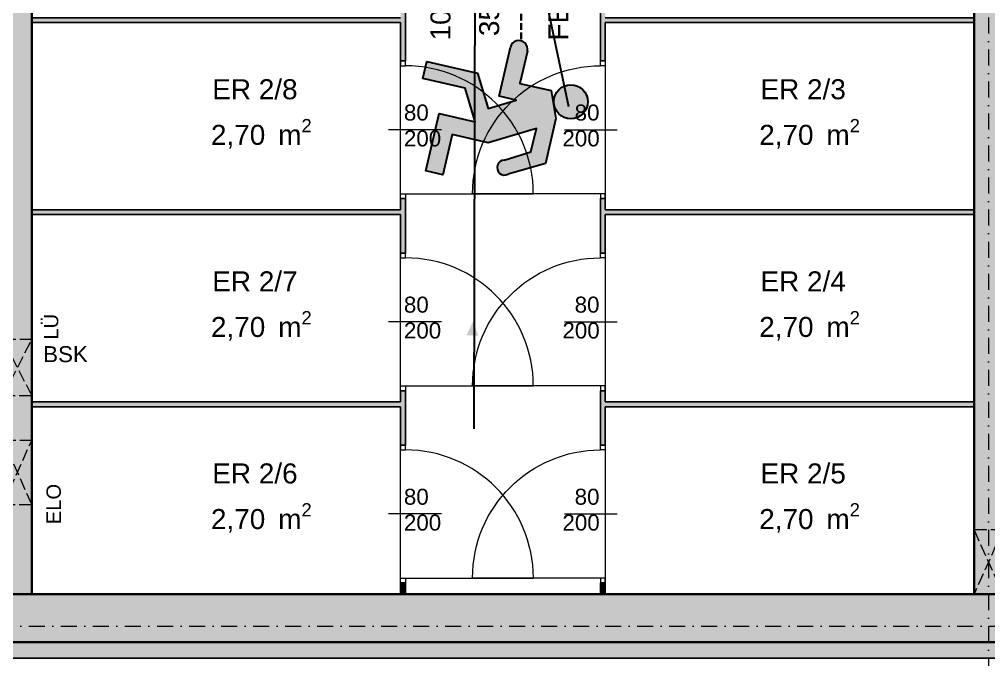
# Model space of a CAD drawing. Header units: millimetres. Extents: x 32522367 to 32638135, y 41424826 to 41540167.
# Drawn here: x 32577101 to 32583160, y 41441803 to 41445802 of the extents above; entities that cross this region are included whole.
import ezdxf
from ezdxf.enums import TextEntityAlignment as Align

# ---------------------------------------------------------------- set-up
doc = ezdxf.new("R2010")
doc.units = ezdxf.units.MM
for name, pattern in [('Raster', [0.2, 0.1, -0.05, 0, -0.05]), ('Strichlinie eng', [0.1, 0.075, -0.025]), ('Untersicht', [0.1, 0.075, -0.025])]:
    doc.linetypes.add(name, pattern=pattern)
for name, color, linetype in [('000 Achsraster Haupt', 251, 'Continuous'), ('110 Wand Aussen', 251, 'Continuous'), ('120 Wand Innen tragend', 251, 'Continuous'), ('130 Wand Innen', 251, 'Continuous'), ('215 DVK darunter', 251, 'Continuous'), ('220 Bodenaufbau', 251, 'Continuous'), ('240 Unterdaemmung', 251, 'Continuous'), ('410 Treppe', 251, 'Continuous'), ('811 Raum 2.Erschließung_ Nebenräume_Allg.räume_Technik', 251, 'Continuous'), ('Archicad Tür-Marker', 251, 'Continuous'), ('Archicad Türen', 251, 'Continuous')]:
    doc.layers.add(name, color=color, linetype=linetype)
for name, color, linetype, lineweight in [('000 Achsraster Haupt_Stift_Nr__1', 251, 'Continuous', 13), ('110 Wand Aussen_Stift_Nr__24', 251, 'Continuous', 13), ('110 Wand Aussen_Stift_Nr__29', 251, 'Continuous', 13), ('110 Wand Aussen_Stift_Nr__7', 251, 'Continuous', 25), ('110 Wand Aussen_Stift_Nr__8', 251, 'Continuous', 35), ('120 Wand Innen tragend_Stift_Nr__1', 251, 'Continuous', 13), ('120 Wand Innen tragend_Stift_Nr__24', 251, 'Continuous', 13), ('120 Wand Innen tragend_Stift_Nr__6', 251, 'Continuous', 13), ('120 Wand Innen tragend_Stift_Nr__8', 251, 'Continuous', 35), ('130 Wand Innen_Stift_Nr__26', 251, 'Continuous', 13), ('130 Wand Innen_Stift_Nr__7', 251, 'Continuous', 25), ('215 DVK darunter_Stift_Nr__16', 251, 'Continuous', 25), ('220 Bodenaufbau_Stift_Nr__6', 251, 'Continuous', 13), ('240 Unterdaemmung_Stift_Nr__6', 251, 'Continuous', 13), ('410 Treppe_Stift_Nr__1', 251, 'Continuous', 13), ('410 Treppe_Stift_Nr__6', 251, 'Continuous', 13), ('956 Durchbruch Beschriftung_Stift_Nr__61', 251, 'Continuous', 25), ('970 Brandschutz Beschriftung.Texte_ Bemaßung_ Symbole_ Fluchtwege_Stift_Nr__101', 251, 'Continuous', 50), ('Archicad Raumstempel_Stift_Nr__1', 251, 'Continuous', 13), ('Archicad Tür-Marker_Stift_Nr__1', 251, 'Continuous', 13), ('Archicad Türen_Stift_Nr__1', 251, 'Continuous', 13), ('Archicad Türen_Stift_Nr__7', 251, 'Continuous', 25)]:
    doc.layers.add(name, color=color, linetype=linetype, lineweight=lineweight)
doc.layers.add('E2_LEHR_MENSCH_NATIVE', color=112, linetype='Continuous', lineweight=35, true_color=0x20dd55)
doc.layers.add('E2_LEHR_WEG_B_INTERPRETATION', color=112, linetype='Continuous', lineweight=80, true_color=0x20dd55)
doc.layers.add('E_NACHRTECH', color=3, linetype='Continuous', true_color=0x00fa00)
doc.styles.add('ERSTELLTER_STIL_1', font='arial.ttf')

# ---------------------------------------------------------------- blocks, each defined once
blk = doc.blocks.new('10 ER__115', base_point=(35.372, -5.3021))
at = {"layer": 'Archicad Raumstempel_Stift_Nr__1', "color": 7, "lineweight": 13, "insert": (33.8128, -5.7726), "char_height": 0.125, "attachment_point": 1, "rotation": 73.64009, "style": 'ERSTELLTER_STIL_1'}
blk.add_mtext('\\A1;{\\pql;\\pt0,0.05;\\fArial|b0|i0|c0|p0;\\W1.000000;35,75\\fArial|b0|i0|c0|p0;\\W1.000000;\\A1{\\H.66x;\\S^  ;}\\fArial|b0|i0|c0|p0;\\W1.000000; m\\fArial|b0|i0|c0|p0;\\W1.000000;\\A1{\\H.66x;\\S2^  ;}}', dxfattribs=at)
at = {"layer": 'Archicad Raumstempel_Stift_Nr__1', "color": 7, "lineweight": 13, "style": 'ERSTELLTER_STIL_1'}
for tag, p in [('DUMMY_890', (33.6823, -5.2377)), ('DUMMY_894', (34.3837, -5.4635)), ('ROOM_NAME', (33.5481, -5.7234)), ('sCustom1Value', (34.2549, -5.9309)), ('DUMMY_891', (33.7837, -5.764)), ('DUMMY_892', (34.0193, -5.8332)), ('DUMMY_893', (34.0193, -5.8618))]:
    blk.add_attdef(tag, text='', height=0.125, rotation=73.64009, dxfattribs=at).set_placement(p, align=Align.TOP_LEFT)
blk = doc.blocks.new('ER 2_8__160', base_point=(32.3903, -5.8375))
at = {"layer": 'Archicad Raumstempel_Stift_Nr__1', "color": 7, "lineweight": 13, "insert": (32.0932, -5.8075), "char_height": 0.125, "attachment_point": 1, "rotation": 343.6401, "style": 'ERSTELLTER_STIL_1'}
blk.add_mtext('\\A1;{\\pql;\\pt0,0.05;\\fArial|b0|i0|c0|p0;\\W1.000000;2,70\\fArial|b0|i0|c0|p0;\\W1.000000;\\A1{\\H.66x;\\S^  ;}\\fArial|b0|i0|c0|p0;\\W1.000000; m\\fArial|b0|i0|c0|p0;\\W1.000000;\\A1{\\H.66x;\\S2^  ;}}', dxfattribs=at)
at = {"layer": 'Archicad Raumstempel_Stift_Nr__1', "color": 7, "lineweight": 13, "style": 'ERSTELLTER_STIL_1'}
for tag, p in [('ROOM_NAME', (32.1709, -5.5714)), ('DUMMY_890', (32.6738, -5.6904)), ('DUMMY_891', (32.1018, -5.7784))]:
    blk.add_attdef(tag, text='', height=0.125, rotation=343.6401, dxfattribs=at).set_placement(p, align=Align.TOP_LEFT)
blk = doc.blocks.new('ER 2_6__161', base_point=(31.7143, -8.1404))
at = {"layer": 'Archicad Raumstempel_Stift_Nr__1', "color": 7, "lineweight": 13, "insert": (31.4172, -8.1104), "char_height": 0.125, "attachment_point": 1, "rotation": 343.6401, "style": 'ERSTELLTER_STIL_1'}
blk.add_mtext('\\A1;{\\pql;\\pt0,0.05;\\fArial|b0|i0|c0|p0;\\W1.000000;2,70\\fArial|b0|i0|c0|p0;\\W1.000000;\\A1{\\H.66x;\\S^  ;}\\fArial|b0|i0|c0|p0;\\W1.000000; m\\fArial|b0|i0|c0|p0;\\W1.000000;\\A1{\\H.66x;\\S2^  ;}}', dxfattribs=at)
at = {"layer": 'Archicad Raumstempel_Stift_Nr__1', "color": 7, "lineweight": 13, "style": 'ERSTELLTER_STIL_1'}
for tag, p in [('ROOM_NAME', (31.4949, -7.8742)), ('DUMMY_890', (31.9978, -7.9933)), ('DUMMY_891', (31.4258, -8.0812))]:
    blk.add_attdef(tag, text='', height=0.125, rotation=343.6401, dxfattribs=at).set_placement(p, align=Align.TOP_LEFT)
blk = doc.blocks.new('ER 2_7__162', base_point=(32.0523, -6.9889))
at = {"layer": 'Archicad Raumstempel_Stift_Nr__1', "color": 7, "lineweight": 13, "insert": (31.7552, -6.959), "char_height": 0.125, "attachment_point": 1, "rotation": 343.6401, "style": 'ERSTELLTER_STIL_1'}
blk.add_mtext('\\A1;{\\pql;\\pt0,0.05;\\fArial|b0|i0|c0|p0;\\W1.000000;2,70\\fArial|b0|i0|c0|p0;\\W1.000000;\\A1{\\H.66x;\\S^  ;}\\fArial|b0|i0|c0|p0;\\W1.000000; m\\fArial|b0|i0|c0|p0;\\W1.000000;\\A1{\\H.66x;\\S2^  ;}}', dxfattribs=at)
at = {"layer": 'Archicad Raumstempel_Stift_Nr__1', "color": 7, "lineweight": 13, "style": 'ERSTELLTER_STIL_1'}
for tag, p in [('ROOM_NAME', (31.8329, -6.7228)), ('DUMMY_890', (32.3358, -6.8419)), ('DUMMY_891', (31.7638, -6.9298))]:
    blk.add_attdef(tag, text='', height=0.125, rotation=343.6401, dxfattribs=at).set_placement(p, align=Align.TOP_LEFT)
blk = doc.blocks.new('ER 2_3__165', base_point=(35.6788, -6.8029))
at = {"layer": 'Archicad Raumstempel_Stift_Nr__1', "color": 7, "lineweight": 13, "insert": (35.3817, -6.7729), "char_height": 0.125, "attachment_point": 1, "rotation": 343.6401, "style": 'ERSTELLTER_STIL_1'}
blk.add_mtext('\\A1;{\\pql;\\pt0,0.05;\\fArial|b0|i0|c0|p0;\\W1.000000;2,70\\fArial|b0|i0|c0|p0;\\W1.000000;\\A1{\\H.66x;\\S^  ;}\\fArial|b0|i0|c0|p0;\\W1.000000; m\\fArial|b0|i0|c0|p0;\\W1.000000;\\A1{\\H.66x;\\S2^  ;}}', dxfattribs=at)
at = {"layer": 'Archicad Raumstempel_Stift_Nr__1', "color": 7, "lineweight": 13, "style": 'ERSTELLTER_STIL_1'}
for tag, p in [('ROOM_NAME', (35.4594, -6.5368)), ('DUMMY_890', (35.9623, -6.6558)), ('DUMMY_891', (35.3903, -6.7438))]:
    blk.add_attdef(tag, text='', height=0.125, rotation=343.6401, dxfattribs=at).set_placement(p, align=Align.TOP_LEFT)
blk = doc.blocks.new('ER 2_5__166', base_point=(35.0028, -9.1057))
at = {"layer": 'Archicad Raumstempel_Stift_Nr__1', "color": 7, "lineweight": 13, "insert": (34.7057, -9.0757), "char_height": 0.125, "attachment_point": 1, "rotation": 343.6401, "style": 'ERSTELLTER_STIL_1'}
blk.add_mtext('\\A1;{\\pql;\\pt0,0.05;\\fArial|b0|i0|c0|p0;\\W1.000000;2,70\\fArial|b0|i0|c0|p0;\\W1.000000;\\A1{\\H.66x;\\S^  ;}\\fArial|b0|i0|c0|p0;\\W1.000000; m\\fArial|b0|i0|c0|p0;\\W1.000000;\\A1{\\H.66x;\\S2^  ;}}', dxfattribs=at)
at = {"layer": 'Archicad Raumstempel_Stift_Nr__1', "color": 7, "lineweight": 13, "style": 'ERSTELLTER_STIL_1'}
for tag, p in [('ROOM_NAME', (34.7834, -8.8396)), ('DUMMY_890', (35.2863, -8.9586)), ('DUMMY_891', (34.7143, -9.0466))]:
    blk.add_attdef(tag, text='', height=0.125, rotation=343.6401, dxfattribs=at).set_placement(p, align=Align.TOP_LEFT)
blk = doc.blocks.new('ER 2_4__167', base_point=(35.3408, -7.9543))
at = {"layer": 'Archicad Raumstempel_Stift_Nr__1', "color": 7, "lineweight": 13, "insert": (35.0437, -7.9243), "char_height": 0.125, "attachment_point": 1, "rotation": 343.6401, "style": 'ERSTELLTER_STIL_1'}
blk.add_mtext('\\A1;{\\pql;\\pt0,0.05;\\fArial|b0|i0|c0|p0;\\W1.000000;2,70\\fArial|b0|i0|c0|p0;\\W1.000000;\\A1{\\H.66x;\\S^  ;}\\fArial|b0|i0|c0|p0;\\W1.000000; m\\fArial|b0|i0|c0|p0;\\W1.000000;\\A1{\\H.66x;\\S2^  ;}}', dxfattribs=at)
at = {"layer": 'Archicad Raumstempel_Stift_Nr__1', "color": 7, "lineweight": 13, "style": 'ERSTELLTER_STIL_1'}
for tag, p in [('ROOM_NAME', (35.1214, -7.6882)), ('DUMMY_890', (35.6243, -7.8072)), ('DUMMY_891', (35.0523, -7.8952))]:
    blk.add_attdef(tag, text='', height=0.125, rotation=343.6401, dxfattribs=at).set_placement(p, align=Align.TOP_LEFT)
blk = doc.blocks.new('Decke_50', base_point=(4.5781, 13.8201))
at = {"layer": '220 Bodenaufbau_Stift_Nr__6', "color": 7, "linetype": 'Continuous', "lineweight": 13, "flags": 128}
blk.add_lwpolyline([(4.5781, 13.8201), (0.6206, 0.3389), (36.0074, -10.0491), (36.3665, -8.8257)], dxfattribs=at)
blk = doc.blocks.new('Decke_52', base_point=(14.1881, -3.6439))
at = {"layer": '240 Unterdaemmung_Stift_Nr__6', "color": 7, "linetype": 'Strichlinie eng', "lineweight": 13, "flags": 128}
blk.add_lwpolyline([(21.0504, 0.6678), (15.8978, 2.1803), (14.1881, -3.6439), (35.8347, -9.9984), (37.505, -4.3085), (36.3248, -3.962), (36.3642, -3.8277), (22.0099, 0.3861)], dxfattribs=at)
blk = doc.blocks.new('Decke_87', base_point=(37.9032, -8.8808))
at = {"layer": '220 Bodenaufbau_Stift_Nr__6', "color": 7, "linetype": 'Continuous', "lineweight": 13, "flags": 128}
blk.add_lwpolyline([(37.9032, -8.8808), (37.7962, -9.2454), (36.3665, -8.8257), (36.0102, -10.0395), (38.6872, -10.8253), (39.1506, -9.2469)], close=True, dxfattribs=at)
blk = doc.blocks.new('Treppe_6')
at = {"layer": '410 Treppe_Stift_Nr__1', "color": 7, "linetype": 'Continuous', "lineweight": 13}
for p, q in [((37.9835, -8.6073), (37.9074, -8.8664)), ((39.2308, -8.9735), (37.9835, -8.6073)), ((36.3761, -8.8285), (36.0198, -10.0423)), ((37.7962, -9.2454), (36.3761, -8.8285)), ((38.3955, -8.8012), (38.5311, -9.0495)), ((38.6072, -8.7904), (38.5311, -9.0495)), ((37.9074, -8.8664), (37.7962, -9.2454)), ((38.5311, -9.0495), (38.7793, -8.9139)), ((39.1548, -9.2326), (39.2308, -8.9735)), ((38.6872, -10.8253), (39.1548, -9.2326)), ((36.0198, -10.0423), (38.6872, -10.8253))]:
    blk.add_line(p, q, dxfattribs=at)
at = {"layer": '410 Treppe_Stift_Nr__1', "color": 7, "linetype": 'Strichlinie eng', "lineweight": 13}
for p, q in [((39.2266, -8.9879), (37.9793, -8.6217)), ((37.9793, -8.6217), (39.2266, -8.9879)), ((39.1506, -9.2469), (37.9032, -8.8808)), ((37.9032, -8.8808), (39.1506, -9.2469)), ((39.1506, -9.2469), (37.9032, -8.8808)), ((39.1506, -9.2469), (37.9032, -8.8808))]:
    blk.add_line(p, q, dxfattribs=at)
at = {"layer": '410 Treppe_Stift_Nr__1', "color": 7, "linetype": 'Untersicht', "lineweight": 13}
for p, q in [((38.3955, -8.8012), (38.5311, -9.0495)), ((38.6072, -8.7904), (38.5311, -9.0495)), ((38.5311, -9.0495), (38.7793, -8.9139))]:
    blk.add_line(p, q, dxfattribs=at)
at = {"layer": '410 Treppe_Stift_Nr__1', "color": 7, "linetype": 'Continuous', "lineweight": 13, "flags": 128}
blk.add_lwpolyline([(38.5712, -8.7798, 1), (38.6431, -8.801, 1)], format="xyb", close=True, dxfattribs=at)
at = {"layer": '410 Treppe_Stift_Nr__6', "color": 7, "linetype": 'Continuous', "lineweight": 13}
for p, q in [((37.9835, -8.6073), (37.9074, -8.8664)), ((39.2308, -8.9735), (37.9835, -8.6073)), ((37.9074, -8.8664), (37.7962, -9.2454)), ((37.9074, -8.8664), (39.1548, -9.2326)), ((39.1548, -9.2326), (37.9074, -8.8664)), ((36.3367, -8.9628), (36.0198, -10.0423)), ((37.584, -9.329), (36.3367, -8.9628)), ((39.1548, -9.2326), (39.2308, -8.9735)), ((37.6235, -9.1947), (37.584, -9.329)), ((37.7962, -9.2454), (37.6235, -9.1947)), ((38.6872, -10.8253), (39.1548, -9.2326)), ((36.0198, -10.0423), (38.6872, -10.8253))]:
    blk.add_line(p, q, dxfattribs=at)
at = {"layer": '410 Treppe_Stift_Nr__1', "color": 7, "lineweight": 13, "char_height": 0.1, "rotation": 73.64009, "style": 'ERSTELLTER_STIL_1'}
for s, insert, attachment_point in [('\\A1;{\\pqc;\\pt0,0.05;\\fArial|b0|i0|c0|p0;\\W1.000000;2 Stg\\fArial|b0|i0|c0|p0;\\W1.000000;\\fArial|b0|i0|c0|p0;\\W1.000000;\\A1{\\H.66x;\\S^  ;}\\fArial|b0|i0|c0|p0;\\W1.000000;\\fArial|b0|i0|c0|p0;\\W1.000000;\\fArial|b0|i0|c0|p0;\\W1.000000;\\fArial|b0|i0|c0|p0;\\W1.000000;\\A1{\\H.66x;\\S^  ;}\\fArial|b0|i0|c0|p0;\\W1.000000;\\fArial|b0|i0|c0|p0;\\W1.000000;\\fArial|b0|i0|c0|p0;\\W1.000000;\\fArial|b0|i0|c0|p0;\\W1.000000;\\A1{\\H.66x;\\S^  ;}\\fArial|b0|i0|c0|p0;\\W1.000000;}', (38.332, -8.8504), 8), ('\\A1;{\\pqc;\\pt0,0.05;\\fArial|b0|i0|c0|p0;\\W1.000000;\\fArial|b0|i0|c0|p0;\\W1.000000;18\\fArial|b0|i0|c0|p0;\\W1.000000;\\A1{\\H.66x;\\S^  ;}\\fArial|b0|i0|c0|p0;\\W1.000000;\\fArial|b0|i0|c0|p0;\\W1.000000; / \\fArial|b0|i0|c0|p0;\\W1.000000;27\\fArial|b0|i0|c0|p0;\\W1.000000;\\A1{\\H.66x;\\S^  ;}\\fArial|b0|i0|c0|p0;\\W1.000000;\\fArial|b0|i0|c0|p0;\\W1.000000;\\fArial|b0|i0|c0|p0;\\W1.000000;\\fArial|b0|i0|c0|p0;\\W1.000000;\\A1{\\H.66x;\\S^  ;}\\fArial|b0|i0|c0|p0;\\W1.000000;}', (38.3605, -8.8587), 2)]:
    blk.add_mtext(s, dxfattribs=dict(at, insert=insert, attachment_point=attachment_point))
blk = doc.blocks.new('Öffnung_134')
at = {"layer": '120 Wand Innen tragend_Stift_Nr__1', "color": 7, "linetype": 'Untersicht', "lineweight": 13}
for p, q in [((30.3409, -7.802), (30.2808, -7.3675)), ((30.1682, -7.7513), (30.4535, -7.4182))]:
    blk.add_line(p, q, dxfattribs=at)
at = {"layer": '120 Wand Innen tragend_Stift_Nr__6', "color": 7, "linetype": 'Untersicht', "lineweight": 13, "flags": 128}
for points in [[(30.4535, -7.4182), (30.2808, -7.3675)], [(30.1682, -7.7513), (30.3409, -7.802)]]:
    blk.add_lwpolyline(points, dxfattribs=at)
at = {"layer": '120 Wand Innen tragend_Stift_Nr__8', "color": 7, "linetype": 'Continuous', "lineweight": 35, "flags": 128}
for points in [[(30.2808, -7.3675), (30.1682, -7.7513)], [(30.3409, -7.802), (30.4535, -7.4182)]]:
    blk.add_lwpolyline(points, dxfattribs=at)
blk = doc.blocks.new('Öffnung_135')
at = {"layer": '120 Wand Innen tragend_Stift_Nr__1', "color": 7, "linetype": 'Untersicht', "lineweight": 13}
for p, q in [((30.5322, -7.1504), (30.458, -6.7639)), ((30.3594, -7.0997), (30.6307, -6.8146))]:
    blk.add_line(p, q, dxfattribs=at)
at = {"layer": '120 Wand Innen tragend_Stift_Nr__6', "color": 7, "linetype": 'Untersicht', "lineweight": 13, "flags": 128}
for points in [[(30.6307, -6.8146), (30.458, -6.7639)], [(30.3594, -7.0997), (30.5322, -7.1504)]]:
    blk.add_lwpolyline(points, dxfattribs=at)
at = {"layer": '120 Wand Innen tragend_Stift_Nr__8', "color": 7, "linetype": 'Continuous', "lineweight": 35, "flags": 128}
for points in [[(30.458, -6.7639), (30.3594, -7.0997)], [(30.5322, -7.1504), (30.6307, -6.8146)]]:
    blk.add_lwpolyline(points, dxfattribs=at)
blk = doc.blocks.new('Öffnung_138')
at = {"layer": '120 Wand Innen tragend_Stift_Nr__1', "color": 7, "linetype": 'Untersicht', "lineweight": 13}
for p, q in [((35.9473, -9.6146), (36.0074, -10.0491)), ((36.12, -9.6653), (35.8347, -9.9984))]:
    blk.add_line(p, q, dxfattribs=at)
at = {"layer": '120 Wand Innen tragend_Stift_Nr__6', "color": 7, "linetype": 'Untersicht', "lineweight": 13, "flags": 128}
blk.add_lwpolyline([(36.12, -9.6653), (35.9473, -9.6146)], dxfattribs=at)
at = {"layer": '120 Wand Innen tragend_Stift_Nr__8', "color": 7, "linetype": 'Continuous', "lineweight": 35, "flags": 128}
for points in [[(35.9473, -9.6146), (35.8347, -9.9984)], [(36.0074, -10.0491), (36.12, -9.6653)], [(35.8347, -9.9984), (36.0074, -10.0491)]]:
    blk.add_lwpolyline(points, dxfattribs=at)
blk = doc.blocks.new('Wand_270', base_point=(0.2482, 0.1356))
at = {"layer": '110 Wand Aussen_Stift_Nr__24', "linetype": 'Continuous', "lineweight": 13}
blk.add_hatch(color=92, dxfattribs=at).paths.add_polyline_path([(0.6206, 0.3389), (0.5361, 0.0511), (53.9425, -15.6267), (54.027, -15.3388)])
at = {"layer": '110 Wand Aussen_Stift_Nr__29', "linetype": 'Continuous', "lineweight": 13}
blk.add_hatch(color=6, dxfattribs=at).paths.add_polyline_path([(0.2201, 0.0396), (53.9143, -15.7226), (53.9425, -15.6267), (0.2482, 0.1356)])
at = {"layer": '110 Wand Aussen_Stift_Nr__7', "color": 7, "linetype": 'Continuous', "lineweight": 25, "flags": 128}
blk.add_lwpolyline([(0.1241, 0.0678), (53.9143, -15.7226)], dxfattribs=at)
at = {"layer": '110 Wand Aussen_Stift_Nr__8', "color": 7, "linetype": 'Continuous', "lineweight": 35}
blk.add_line((0.5361, 0.0511), (53.9425, -15.6267), dxfattribs=at)
at = {"layer": '110 Wand Aussen_Stift_Nr__8', "color": 7, "linetype": 'Continuous', "lineweight": 35, "flags": 128}
blk.add_lwpolyline([(40.8049, -11.4574), (8.9311, -2.1007)], dxfattribs=at)
blk = doc.blocks.new('Wand_318', base_point=(38.0176, -2.5622))
at = {"layer": '120 Wand Innen tragend_Stift_Nr__24', "linetype": 'Continuous', "lineweight": 13}
blk.add_hatch(color=92, dxfattribs=at).paths.add_polyline_path([(35.8347, -9.9984), (36.0074, -10.0491), (37.7678, -4.0521), (37.5951, -4.0014)])
at = {"layer": '120 Wand Innen tragend_Stift_Nr__8', "color": 7, "linetype": 'Continuous', "lineweight": 35, "flags": 128}
blk.add_lwpolyline([(37.505, -4.3085), (35.9473, -9.6146)], dxfattribs=at)
blk = doc.blocks.new('Wand_326', base_point=(30.0104, -8.2886))
at = {"layer": '120 Wand Innen tragend_Stift_Nr__24', "linetype": 'Continuous', "lineweight": 13}
blk.add_hatch(color=92, dxfattribs=at).paths.add_polyline_path([(30.1831, -8.3393), (31.8929, -2.5151), (31.7202, -2.4644), (30.0104, -8.2886)])
at = {"layer": '120 Wand Innen tragend_Stift_Nr__8', "color": 7, "linetype": 'Continuous', "lineweight": 35, "flags": 128}
for points in [[(30.6307, -6.8146), (31.8929, -2.5151)], [(30.4535, -7.4182), (30.5322, -7.1504)], [(30.1831, -8.3393), (30.3409, -7.802)], [(30.0104, -8.2886), (30.1831, -8.3393)]]:
    blk.add_lwpolyline(points, dxfattribs=at)
blk = doc.blocks.new('Blockrahmentür 1-Fl 27_8')
at = {"layer": 'Archicad Türen_Stift_Nr__1', "color": 7, "linetype": 'Continuous', "lineweight": 13}
for p, q in [((0.4, 0), (0.4, 0.8)), ((-0.4, 0), (-0.43, 0)), ((-0.43, 0), (-0.43, -0.03)), ((-0.4, -0.02), (-0.4, 0)), ((0.4, -0.02), (0.4, 0)), ((0.4, 0), (0.43, 0)), ((0.43, 0), (0.43, -0.03)), ((-0.43, -0.03), (-0.4, -0.03)), ((-0.4, -0.03), (-0.4, -0.02)), ((0.4, -0.03), (0.4, -0.02)), ((0.43, -0.03), (0.4, -0.03))]:
    blk.add_line(p, q, dxfattribs=at)
blk.add_arc((0.4, 0), 0.8, 90, 180, dxfattribs=at)
at = {"layer": 'Archicad Türen_Stift_Nr__7', "color": 7, "linetype": 'Continuous', "lineweight": 25}
for p, q in [((-0.43, 0), (-0.43, -0.03)), ((-0.43, 0), (-0.43, -0.03)), ((0.43, 0), (0.43, -0.03)), ((0.43, 0), (0.43, -0.03))]:
    blk.add_line(p, q, dxfattribs=at)
blk = doc.blocks.new('T Marker AUT 27_13')
at = {"layer": 'Archicad Tür-Marker_Stift_Nr__1', "color": 7, "linetype": 'Continuous', "lineweight": 13}
blk.add_line((0, -0.255), (0, 0.075), dxfattribs=at)
at = {"layer": 'Archicad Tür-Marker_Stift_Nr__1', "color": 7, "lineweight": 13, "style": 'ERSTELLTER_STIL_1'}
for tag, height, p in [('DUMMY_270', 0.1, (-0.165, 0.0026)), ('DUMMY_268', 0.1, (-0.0036, 0.0026)), ('DUMMY_269', 0.0667, (0.0631, -0.1825)), ('DUMMY_271', 0.0667, (-0.0983, -0.2588))]:
    blk.add_attdef(tag, text='', height=height, rotation=270, dxfattribs=at).set_placement(p, align=Align.BOTTOM_LEFT)
blk = doc.blocks.new('Wand_455', base_point=(32.3103, -9.2764))
at = {"layer": '130 Wand Innen_Stift_Nr__26', "linetype": 'Continuous', "lineweight": 13}
for points in [[(33.4285, -5.4672), (33.3328, -5.7934), (33.3616, -5.8019), (33.4573, -5.4756)], [(32.9948, -6.9448), (33.0236, -6.9533), (33.1193, -6.627), (33.0905, -6.6186)], [(32.6568, -8.0962), (32.6855, -8.1047), (32.7813, -7.7785), (32.7525, -7.77)], [(32.3948, -8.9886), (32.4236, -8.997), (32.4433, -8.9299), (32.4145, -8.9214)]]:
    blk.add_hatch(color=5, dxfattribs=at).paths.add_polyline_path(points)
at = {"layer": '130 Wand Innen_Stift_Nr__7', "color": 7, "linetype": 'Continuous', "lineweight": 25}
for p, q in [((33.3616, -5.8019), (33.3328, -5.7934)), ((33.1193, -6.627), (33.0905, -6.6186)), ((33.0236, -6.9533), (32.9948, -6.9448)), ((32.7813, -7.7785), (32.7525, -7.77)), ((32.6855, -8.1047), (32.6568, -8.0962)), ((32.4433, -8.9299), (32.4145, -8.9214))]:
    blk.add_line(p, q, dxfattribs=at)
at = {"layer": '130 Wand Innen_Stift_Nr__7', "color": 7, "linetype": 'Continuous', "lineweight": 25, "flags": 128}
for points in [[(33.3616, -5.8019), (33.4573, -5.4756)], [(33.4004, -5.5631), (33.3328, -5.7934)], [(33.0236, -6.9533), (33.1193, -6.627)], [(33.0905, -6.6186), (33.0708, -6.6858)], [(33.0624, -6.7145), (32.9948, -6.9448)], [(32.6855, -8.1047), (32.7813, -7.7785)], [(32.7525, -7.77), (32.7328, -7.8372)], [(32.7244, -7.866), (32.6568, -8.0962)], [(32.4145, -8.9214), (32.3948, -8.9886)], [(32.4236, -8.997), (32.4433, -8.9299)], [(32.4236, -8.997), (32.3948, -8.9886)]]:
    blk.add_lwpolyline(points, dxfattribs=at)
at = {"layer": 'Archicad Tür-Marker', "color": 7, "lineweight": 13}
ref = blk.add_blockref('T Marker AUT 27_13', (33.2117, -6.206), dxfattribs=dict(at, rotation=73.64008866835233))
ref.add_attrib('DUMMY_268', '80', dxfattribs={"layer": 'Archicad Tür-Marker_Stift_Nr__1', "color": 7, "lineweight": 13, "height": 0.1, "rotation": 343.64009, "style": 'ERSTELLTER_STIL_1'}).set_placement((33.2394, -6.1853), align=Align.BOTTOM_LEFT)
ref.add_attrib('DUMMY_270', '200', dxfattribs={"layer": 'Archicad Tür-Marker_Stift_Nr__1', "color": 7, "lineweight": 13, "height": 0.1, "rotation": 343.64009, "style": 'ERSTELLTER_STIL_1'}).set_placement((33.194, -6.3402), align=Align.BOTTOM_LEFT)
ref = blk.add_blockref('T Marker AUT 27_13', (32.8736, -7.3574), dxfattribs=dict(at, rotation=73.64008866835233))
ref.add_attrib('DUMMY_268', '80', dxfattribs={"layer": 'Archicad Tür-Marker_Stift_Nr__1', "color": 7, "lineweight": 13, "height": 0.1, "rotation": 343.64009, "style": 'ERSTELLTER_STIL_1'}).set_placement((32.9014, -7.3367), align=Align.BOTTOM_LEFT)
ref.add_attrib('DUMMY_270', '200', dxfattribs={"layer": 'Archicad Tür-Marker_Stift_Nr__1', "color": 7, "lineweight": 13, "height": 0.1, "rotation": 343.64009, "style": 'ERSTELLTER_STIL_1'}).set_placement((32.856, -7.4916), align=Align.BOTTOM_LEFT)
ref = blk.add_blockref('T Marker AUT 27_13', (32.5356, -8.5088), dxfattribs=dict(at, rotation=73.64008866835233))
ref.add_attrib('DUMMY_268', '80', dxfattribs={"layer": 'Archicad Tür-Marker_Stift_Nr__1', "color": 7, "lineweight": 13, "height": 0.1, "rotation": 343.64009, "style": 'ERSTELLTER_STIL_1'}).set_placement((32.5634, -8.4881), align=Align.BOTTOM_LEFT)
ref.add_attrib('DUMMY_270', '200', dxfattribs={"layer": 'Archicad Tür-Marker_Stift_Nr__1', "color": 7, "lineweight": 13, "height": 0.1, "rotation": 343.64009, "style": 'ERSTELLTER_STIL_1'}).set_placement((32.518, -8.643), align=Align.BOTTOM_LEFT)
at = {"layer": 'Archicad Türen', "color": 7, "linetype": 'Continuous', "lineweight": 13, "rotation": 253.6400886683523}
for p in [(33.2404, -6.2145), (32.9024, -7.3659), (32.5644, -8.5173)]:
    blk.add_blockref('Blockrahmentür 1-Fl 27_8', p, dxfattribs=at)
blk = doc.blocks.new('T Marker AUT 27_14')
at = {"layer": 'Archicad Tür-Marker_Stift_Nr__1', "color": 7, "linetype": 'Continuous', "lineweight": 13}
blk.add_line((0, 0.225), (0, -0.105), dxfattribs=at)
at = {"layer": 'Archicad Tür-Marker_Stift_Nr__1', "color": 7, "lineweight": 13, "style": 'ERSTELLTER_STIL_1'}
for tag, height, p in [('DUMMY_270', 0.1, (-0.165, 0.2614)), ('DUMMY_268', 0.1, (-0.0036, 0.1852)), ('DUMMY_271', 0.0667, (-0.0983, 0)), ('DUMMY_269', 0.0667, (0.0631, 0))]:
    blk.add_attdef(tag, text='', height=height, rotation=270, dxfattribs=at).set_placement(p, align=Align.BOTTOM_LEFT)
blk = doc.blocks.new('Wand_456', base_point=(33.5385, -9.637))
at = {"layer": '130 Wand Innen_Stift_Nr__26', "linetype": 'Continuous', "lineweight": 13}
for points in [[(34.5322, -6.1455), (34.5609, -6.154), (34.6567, -5.8277), (34.6279, -5.8193)], [(34.1942, -7.2969), (34.2229, -7.3054), (34.3187, -6.9791), (34.2899, -6.9707)], [(33.8561, -8.4483), (33.8849, -8.4568), (33.9807, -8.1305), (33.9519, -8.1221)], [(33.5942, -9.3407), (33.623, -9.3491), (33.6427, -9.282), (33.6139, -9.2735)]]:
    blk.add_hatch(color=5, dxfattribs=at).paths.add_polyline_path(points)
at = {"layer": '130 Wand Innen_Stift_Nr__7', "color": 7, "linetype": 'Continuous', "lineweight": 25}
for p, q in [((34.5322, -6.1455), (34.5609, -6.154)), ((34.2899, -6.9707), (34.3187, -6.9791)), ((34.1942, -7.2969), (34.2229, -7.3054)), ((33.9519, -8.1221), (33.9807, -8.1305)), ((33.8561, -8.4483), (33.8849, -8.4568)), ((33.6139, -9.2735), (33.6427, -9.282))]:
    blk.add_line(p, q, dxfattribs=at)
at = {"layer": '130 Wand Innen_Stift_Nr__7', "color": 7, "linetype": 'Continuous', "lineweight": 25, "flags": 128}
for points in [[(34.6279, -5.8193), (34.5322, -6.1455)], [(34.5609, -6.154), (34.6285, -5.9237)], [(34.2899, -6.9707), (34.1942, -7.2969)], [(34.299, -7.0463), (34.3187, -6.9791)], [(34.2229, -7.3054), (34.2905, -7.0751)], [(33.9519, -8.1221), (33.8561, -8.4483)], [(33.961, -8.1977), (33.9807, -8.1305)], [(33.8849, -8.4568), (33.9525, -8.2265)], [(33.6139, -9.2735), (33.5942, -9.3407)], [(33.623, -9.3491), (33.6427, -9.282)], [(33.5942, -9.3407), (33.623, -9.3491)]]:
    blk.add_lwpolyline(points, dxfattribs=at)
at = {"layer": 'Archicad Tür-Marker', "color": 7, "lineweight": 13}
ref = blk.add_blockref('T Marker AUT 27_14', (34.411, -6.5581), dxfattribs=dict(at, rotation=73.64008921166618))
ref.add_attrib('DUMMY_268', '80', dxfattribs={"layer": 'Archicad Tür-Marker_Stift_Nr__1', "color": 7, "lineweight": 13, "height": 0.1, "rotation": 343.64009, "style": 'ERSTELLTER_STIL_1'}).set_placement((34.2637, -6.4859), align=Align.BOTTOM_LEFT)
ref.add_attrib('DUMMY_270', '200', dxfattribs={"layer": 'Archicad Tür-Marker_Stift_Nr__1', "color": 7, "lineweight": 13, "height": 0.1, "rotation": 343.64009, "style": 'ERSTELLTER_STIL_1'}).set_placement((34.145, -6.6193), align=Align.BOTTOM_LEFT)
ref = blk.add_blockref('T Marker AUT 27_14', (34.073, -7.7095), dxfattribs=dict(at, rotation=73.64008921166618))
ref.add_attrib('DUMMY_268', '80', dxfattribs={"layer": 'Archicad Tür-Marker_Stift_Nr__1', "color": 7, "lineweight": 13, "height": 0.1, "rotation": 343.64009, "style": 'ERSTELLTER_STIL_1'}).set_placement((33.9257, -7.6374), align=Align.BOTTOM_LEFT)
ref.add_attrib('DUMMY_270', '200', dxfattribs={"layer": 'Archicad Tür-Marker_Stift_Nr__1', "color": 7, "lineweight": 13, "height": 0.1, "rotation": 343.64009, "style": 'ERSTELLTER_STIL_1'}).set_placement((33.807, -7.7708), align=Align.BOTTOM_LEFT)
ref = blk.add_blockref('T Marker AUT 27_14', (33.735, -8.8609), dxfattribs=dict(at, rotation=73.64008921166618))
ref.add_attrib('DUMMY_268', '80', dxfattribs={"layer": 'Archicad Tür-Marker_Stift_Nr__1', "color": 7, "lineweight": 13, "height": 0.1, "rotation": 343.64009, "style": 'ERSTELLTER_STIL_1'}).set_placement((33.5877, -8.7888), align=Align.BOTTOM_LEFT)
ref.add_attrib('DUMMY_270', '200', dxfattribs={"layer": 'Archicad Tür-Marker_Stift_Nr__1', "color": 7, "lineweight": 13, "height": 0.1, "rotation": 343.64009, "style": 'ERSTELLTER_STIL_1'}).set_placement((33.469, -8.9222), align=Align.BOTTOM_LEFT)
at = {"layer": 'Archicad Türen', "color": 7, "linetype": 'Continuous', "lineweight": 13, "xscale": -1, "rotation": 73.64008921166618}
for p in [(34.411, -6.5581), (34.073, -7.7095), (33.735, -8.8609)]:
    blk.add_blockref('Blockrahmentür 1-Fl 27_8', p, dxfattribs=at)
blk = doc.blocks.new('Wand_457', base_point=(30.5169, -7.2023))
at = {"layer": '130 Wand Innen_Stift_Nr__26', "linetype": 'Continuous', "lineweight": 13}
blk.add_hatch(color=5, dxfattribs=at).paths.add_polyline_path([(30.5127, -7.2167), (32.7244, -7.866), (32.7328, -7.8372), (30.5211, -7.1879)])
at = {"layer": '130 Wand Innen_Stift_Nr__7', "color": 7, "linetype": 'Continuous', "lineweight": 25, "flags": 128}
for points in [[(30.5211, -7.1879), (30.5127, -7.2167)], [(32.7328, -7.8372), (30.5211, -7.1879)], [(30.5127, -7.2167), (32.7244, -7.866)]]:
    blk.add_lwpolyline(points, dxfattribs=at)
blk = doc.blocks.new('Wand_458', base_point=(30.8549, -6.0509))
at = {"layer": '130 Wand Innen_Stift_Nr__26', "linetype": 'Continuous', "lineweight": 13}
blk.add_hatch(color=5, dxfattribs=at).paths.add_polyline_path([(30.8507, -6.0653), (33.0624, -6.7145), (33.0708, -6.6858), (30.8591, -6.0365)])
at = {"layer": '130 Wand Innen_Stift_Nr__7', "color": 7, "linetype": 'Continuous', "lineweight": 25, "flags": 128}
for points in [[(30.8591, -6.0365), (30.8507, -6.0653)], [(33.0708, -6.6858), (30.8591, -6.0365)], [(30.8507, -6.0653), (33.0624, -6.7145)]]:
    blk.add_lwpolyline(points, dxfattribs=at)
blk = doc.blocks.new('Wand_459', base_point=(31.1929, -4.8995))
at = {"layer": '130 Wand Innen_Stift_Nr__26', "linetype": 'Continuous', "lineweight": 13}
blk.add_hatch(color=5, dxfattribs=at).paths.add_polyline_path([(31.1887, -4.9139), (33.4004, -5.5631), (33.4088, -5.5343), (31.1971, -4.8851)])
at = {"layer": '130 Wand Innen_Stift_Nr__7', "color": 7, "linetype": 'Continuous', "lineweight": 25, "flags": 128}
for points in [[(31.1971, -4.8851), (31.1887, -4.9139)], [(33.4088, -5.5343), (31.1971, -4.8851)], [(31.1887, -4.9139), (33.4004, -5.5631)]]:
    blk.add_lwpolyline(points, dxfattribs=at)
blk = doc.blocks.new('Wand_461', base_point=(33.9568, -8.2121))
at = {"layer": '130 Wand Innen_Stift_Nr__26', "linetype": 'Continuous', "lineweight": 13}
blk.add_hatch(color=5, dxfattribs=at).paths.add_polyline_path([(33.9525, -8.2265), (36.1642, -8.8757), (36.1727, -8.847), (33.961, -8.1977)])
at = {"layer": '130 Wand Innen_Stift_Nr__7', "color": 7, "linetype": 'Continuous', "lineweight": 25, "flags": 128}
for points in [[(33.9525, -8.2265), (36.1642, -8.8757)], [(36.1727, -8.847), (33.961, -8.1977)], [(36.1642, -8.8757), (36.1727, -8.847)]]:
    blk.add_lwpolyline(points, dxfattribs=at)
blk = doc.blocks.new('Wand_462', base_point=(34.2948, -7.0607))
at = {"layer": '130 Wand Innen_Stift_Nr__26', "linetype": 'Continuous', "lineweight": 13}
blk.add_hatch(color=5, dxfattribs=at).paths.add_polyline_path([(34.2905, -7.0751), (36.5022, -7.7243), (36.5107, -7.6955), (34.299, -7.0463)])
at = {"layer": '130 Wand Innen_Stift_Nr__7', "color": 7, "linetype": 'Continuous', "lineweight": 25, "flags": 128}
for points in [[(34.2905, -7.0751), (36.5022, -7.7243)], [(36.5107, -7.6955), (34.299, -7.0463)], [(36.5022, -7.7243), (36.5107, -7.6955)]]:
    blk.add_lwpolyline(points, dxfattribs=at)
blk = doc.blocks.new('Wand_463', base_point=(34.6328, -5.9093))
at = {"layer": '130 Wand Innen_Stift_Nr__26', "linetype": 'Continuous', "lineweight": 13}
blk.add_hatch(color=5, dxfattribs=at).paths.add_polyline_path([(34.6285, -5.9237), (36.8402, -6.5729), (36.8487, -6.5441), (34.637, -5.8949)])
at = {"layer": '130 Wand Innen_Stift_Nr__7', "color": 7, "linetype": 'Continuous', "lineweight": 25, "flags": 128}
for points in [[(34.6285, -5.9237), (36.8402, -6.5729)], [(36.8487, -6.5441), (34.637, -5.8949)], [(36.8402, -6.5729), (36.8487, -6.5441)]]:
    blk.add_lwpolyline(points, dxfattribs=at)
blk = doc.blocks.new('Höhenbemaßung_128', base_point=(36.419, -8.6469))
at = {"layer": '215 DVK darunter_Stift_Nr__16', "color": 5, "linetype": 'Continuous', "lineweight": 25}
for p, q in [((36.5438, -8.5805), (36.6974, -8.0776)), ((36.3898, -8.7426), (36.4482, -8.5513)), ((36.5438, -8.5805), (36.419, -8.6469)), ((36.4854, -8.7718), (36.5438, -8.5805)), ((36.419, -8.6469), (36.4854, -8.7718))]:
    blk.add_line(p, q, dxfattribs=at)
at = {"layer": '215 DVK darunter_Stift_Nr__16', "color": 5, "lineweight": 25, "char_height": 0.1, "attachment_point": 7, "rotation": 73.01487, "style": 'ERSTELLTER_STIL_1'}
for s, insert in [('\\A1;{\\pql;\\fArial|b0|i0|c0|p0;\\W1.000000;Sprung}', (36.671, -8.5983)), ('\\A1;{\\pql;\\fArial|b0|i0|c0|p0;\\W1.000000;in FUOK}', (36.7927, -8.6791))]:
    blk.add_mtext(s, dxfattribs=dict(at, insert=insert))
blk = doc.blocks.new('Standard-Rastermarker_14')
at = {"layer": '000 Achsraster Haupt_Stift_Nr__1', "color": 7, "linetype": 'Raster', "lineweight": 13}
blk.add_line((1, 0), (34.7949, 0), dxfattribs=at)
at = {"layer": '000 Achsraster Haupt_Stift_Nr__1', "color": 7, "lineweight": 13, "style": 'ERSTELLTER_STIL_1'}
for tag, p in [('AC_MarkerText_1_0', (-0.3593, -0.0343)), ('AC_MarkerText_1_1', (35.9356, -0.0343))]:
    blk.add_attdef(tag, text='', height=0.15, rotation=90.00001, dxfattribs=at).set_placement(p, align=Align.TOP_CENTER)
blk = doc.blocks.new('Standard-Rastermarker_20')
at = {"layer": '000 Achsraster Haupt_Stift_Nr__1', "color": 7, "linetype": 'Raster', "lineweight": 13}
blk.add_line((1, 0), (91.4133, 0), dxfattribs=at)
at = {"layer": '000 Achsraster Haupt_Stift_Nr__1', "color": 7, "lineweight": 13, "style": 'ERSTELLTER_STIL_1'}
for tag, p in [('AC_MarkerText_1_0', (-0.25, 0.075)), ('AC_MarkerText_1_1', (92.6633, 0.075))]:
    blk.add_attdef(tag, text='', height=0.15, dxfattribs=at).set_placement(p, align=Align.TOP_CENTER)
blk = doc.blocks.new('98095500')
at = {"color": 18, "lineweight": 30, "true_color": 0x000000}
for points in [[(423921.7, 99168.8), (423956.8, 99168.8), (423956.8, 99202.9), (423984.5, 99214.5), (424033.7, 99214.5), (424053.8, 99178.3)], [(424040.2, 99170.9), (424025.2, 99196.7), (423999.7, 99196.8), (424026.2, 99150.3), (424026.2, 99110.9), (424070.2, 99110.9), (424070.2, 99092.3), (424007.5, 99092.3), (424007.5, 99131.7), (423975, 99113.1), (423975, 99067), (423956.5, 99067), (423956.5, 99122.4), (423990.5, 99141.9), (423975.1, 99168.8), (423975.1, 99150.2), (423921.7, 99150.3)]]:
    blk.add_lwpolyline(points, dxfattribs=at)
blk.add_circle((423963.6, 99225.9), 18.1, dxfattribs=at)
for centre, radius, start, end in [((424047.8, 99173.1), 7.96, 195.7299, 41.4005), ((423921.7, 99159.5), 9.27, 89.9849, 270.0151)]:
    blk.add_arc(centre, radius, start, end, dxfattribs=at)
blk = doc.blocks.new('750298750')
h = blk.add_hatch(color=3)
h.paths.add_polyline_path([(426943.63, 99576.9), (426968.12, 99576.79), (426982.52, 99552.02, 1.25347), (426995.63, 99559.16), (426976.28, 99593.98), (426928.98, 99593.98), (426902.34, 99582.83), (426902.34, 99550.01), (426868.58, 99550.01, 1), (426868.59, 99532.17), (426919.94, 99532.11), (426919.94, 99549.98), (426934.78, 99524.08), (426902.06, 99505.39), (426902.06, 99452.05), (426919.79, 99452.05), (426919.79, 99496.41), (426951.07, 99514.28), (426951.07, 99476.42), (427011.43, 99476.42), (427011.43, 99494.29), (426969.06, 99494.29), (426969.06, 99532.21)])
h.paths.add_polyline_path([(426891.47, 99604.88, 1), (426926.25, 99604.88, 1)])
at = {"xscale": 0.9619413167778113, "yscale": 0.9619413167778113, "zscale": 0.9619413167778113}
blk.add_blockref('98095500', (19080.76, 4155.42), dxfattribs=at)
blk = doc.blocks.new('E2_MOL_LEHRPERSON_ZENTRIERT')
blk.add_blockref('750298750', (-426935.55, -99537.16))

msp = doc.modelspace()

# ---------------------------------------------------------------- linework, layer by layer
at = {"layer": '811 Raum 2.Erschließung_ Nebenräume_Allg.räume_Technik', "color": 31, "linetype": 'Continuous', "lineweight": 0, "true_color": 0xffcc66, "flags": 128}
for points in [[(32577178.832, 41448282.575), (32577178.863, 41442212.578), (32583068.863, 41442212.608), (32583068.832, 41448282.605)], [(32577178.845, 41445782.578), (32577178.85, 41444612.578), (32579483.85, 41444612.59), (32579483.845, 41445782.59)], [(32583068.845, 41445782.608), (32580763.844, 41445782.596), (32580763.85, 41444612.596), (32583068.851, 41444612.608)], [(32577178.851, 41444582.578), (32577178.857, 41443412.578), (32579483.856, 41443412.59), (32579483.851, 41444582.59)], [(32583068.851, 41444582.608), (32580763.851, 41444582.596), (32580763.856, 41443412.596), (32583068.857, 41443412.608)], [(32577178.857, 41443382.578), (32577178.863, 41442212.578), (32579483.863, 41442212.59), (32579483.857, 41443382.59)], [(32583068.857, 41443382.608), (32580763.857, 41443382.596), (32580763.863, 41442212.596), (32583068.863, 41442212.608)]]:
    msp.add_lwpolyline(points, close=True, dxfattribs=at)
at = {"layer": 'E2_LEHR_WEG_B_INTERPRETATION', "color": 112, "true_color": 0x20dd55}
msp.add_solid([(32579937.348, 41443915.426), (32579970.033, 41443826.498), (32579896.732, 41443829.829)], dxfattribs=at)
at = {"layer": 'E_NACHRTECH', "color": 3, "lineweight": 30}
msp.add_lwpolyline([(32579953.253, 41448034.197), (32579942.292, 41443244.022)], dxfattribs=at)
at = {"layer": 'E_NACHRTECH', "color": 4, "lineweight": 30}
msp.add_lwpolyline([(32580535.132, 41445256.132), (32579948.195, 41448032.346)], dxfattribs=at)

# ---------------------------------------------------------------- block references
at = {"layer": '000 Achsraster Haupt', "color": 7, "linetype": 'Continuous', "lineweight": 18, "xscale": 999.9999999999995, "yscale": 999.9999999999995, "zscale": 999.9999999999995}
for name, p, rotation in [('Standard-Rastermarker_14', (32583158.74, 41466424.073), 270.0002901272617), ('Standard-Rastermarker_20', (32539942.829, 41442012.387), 0.0002901272618044)]:
    msp.add_blockref(name, p, dxfattribs=dict(at, rotation=rotation))
at = {"layer": '110 Wand Aussen', "color": 7, "lineweight": 35, "xscale": 1000, "yscale": 1000, "zscale": 1000, "rotation": 16.36019999999994}
msp.add_blockref('Wand_270', (32546068.864, 41441912.418), dxfattribs=at)
at = {"layer": '120 Wand Innen tragend', "color": 7, "lineweight": 35, "xscale": 1000, "yscale": 1000, "zscale": 1000, "rotation": 16.36019999999994}
for name, p in [('Wand_318', (32583068.823, 41449962.606)), ('Wand_326', (32576998.863, 41442212.578))]:
    msp.add_blockref(name, p, dxfattribs=at)
at = {"layer": '120 Wand Innen tragend', "color": 7, "linetype": 'Continuous', "lineweight": 13, "xscale": 1000, "yscale": 1000, "zscale": 1000, "rotation": 16.36019999999994}
for name in ['Öffnung_135', 'Öffnung_134', 'Öffnung_138']:
    msp.add_blockref(name, (32545868.865, 41441712.417), dxfattribs=at)
at = {"layer": '130 Wand Innen', "color": 7, "lineweight": 35, "xscale": 1000, "yscale": 1000, "zscale": 1000, "rotation": 16.36019999999994}
for name, p in [('Wand_455', (32579483.864, 41441912.588)), ('Wand_456', (32580763.864, 41441912.594)), ('Wand_459', (32577178.844, 41445797.576)), ('Wand_463', (32580763.844, 41445797.594)), ('Wand_458', (32577178.851, 41444597.576)), ('Wand_462', (32580763.85, 41444597.594)), ('Wand_457', (32577178.857, 41443397.576)), ('Wand_461', (32580763.857, 41443397.594))]:
    msp.add_blockref(name, p, dxfattribs=at)
at = {"layer": '215 DVK darunter', "color": 5, "lineweight": 25, "xscale": 1000, "yscale": 1000, "zscale": 1000, "rotation": 16.36019999999994}
msp.add_blockref('Höhenbemaßung_128', (32583248.855, 41443673.902), dxfattribs=at)
at = {"layer": '220 Bodenaufbau', "color": 7, "linetype": 'Continuous', "lineweight": 13, "xscale": 1000, "yscale": 1000, "zscale": 1000, "rotation": 16.36019999999994}
for name, p in [('Decke_50', (32546368.792, 41456262.42)), ('Decke_87', (32584738.854, 41443867.614))]:
    msp.add_blockref(name, p, dxfattribs=at)
at = {"layer": '240 Unterdaemmung', "color": 7, "linetype": 'Strichlinie eng', "lineweight": 13, "xscale": 1000, "yscale": 1000, "zscale": 1000, "rotation": 16.36019999999994}
msp.add_blockref('Decke_52', (32560508.863, 41442212.494), dxfattribs=at)
at = {"layer": '410 Treppe', "color": 7, "linetype": 'Continuous', "lineweight": 13, "xscale": 1000, "yscale": 1000, "zscale": 1000, "rotation": 16.36019999999994}
msp.add_blockref('Treppe_6', (32545868.865, 41441712.417), dxfattribs=at)
at = {"layer": '811 Raum 2.Erschließung_ Nebenräume_Allg.räume_Technik', "color": 7, "linetype": 'Continuous', "lineweight": 13, "xscale": 1000, "yscale": 1000, "zscale": 1000, "rotation": 16.36019999999994}
for name, p, values in [('10 ER__115', (32581302.16, 41446588.373), {'ROOM_NAME': '10 ER', 'sCustom1Value': 'FB 21', 'DUMMY_893': '---'}), ('ER 2_8__160', (32578591.976, 41445234.788), {'ROOM_NAME': 'ER 2/8'}), ('ER 2_3__165', (32582019.23, 41445234.806), {'ROOM_NAME': 'ER 2/3'}), ('ER 2_7__162', (32578591.982, 41444034.788), {'ROOM_NAME': 'ER 2/7'}), ('ER 2_4__167', (32582019.236, 41444034.806), {'ROOM_NAME': 'ER 2/4'}), ('ER 2_6__161', (32578591.988, 41442834.788), {'ROOM_NAME': 'ER 2/6'}), ('ER 2_5__166', (32582019.242, 41442834.806), {'ROOM_NAME': 'ER 2/5'})]:
    msp.add_blockref(name, p, dxfattribs=at).add_auto_attribs(values)
at = {"layer": 'E2_LEHR_MENSCH_NATIVE', "color": 112, "true_color": 0x20dd55, "xscale": 6.107755025382402, "yscale": 6.107755025382402, "rotation": 256.9323015139613}
msp.add_blockref('E2_MOL_LEHRPERSON_ZENTRIERT', (32580107.993, 41445222.735), dxfattribs=at)

# ---------------------------------------------------------------- texts
at = {"layer": '956 Durchbruch Beschriftung_Stift_Nr__61', "color": 5, "linetype": 'Continuous', "lineweight": 25, "char_height": 90, "attachment_point": 1, "rotation": 90.0002892, "style": 'ERSTELLTER_STIL_1'}
for s, insert in [('\\A1;{\\pql;\\fArial|b0|i0|c0|p0;\\W1.000000;LÜ}', (32577254.009, 41443801.698)), ('\\A1;{\\pql;\\fArial|b0|i0|c0|p0;\\W1.000000;ELO}', (32577270.146, 41442648.842))]:
    msp.add_mtext(s, dxfattribs=dict(at, insert=insert))
at = {"layer": '970 Brandschutz Beschriftung.Texte_ Bemaßung_ Symbole_ Fluchtwege_Stift_Nr__101', "color": 1, "linetype": 'Continuous', "lineweight": 50, "true_color": 0xf50000, "insert": (32577249.569, 41443760.985), "char_height": 100, "attachment_point": 1, "rotation": 0.0002892, "style": 'ERSTELLTER_STIL_1'}
msp.add_mtext('\\A1;{\\pql;\\fArial|b0|i0|c0|p0;\\W1.000000;BSK}', dxfattribs=at)

doc.saveas('drawing.dxf')
